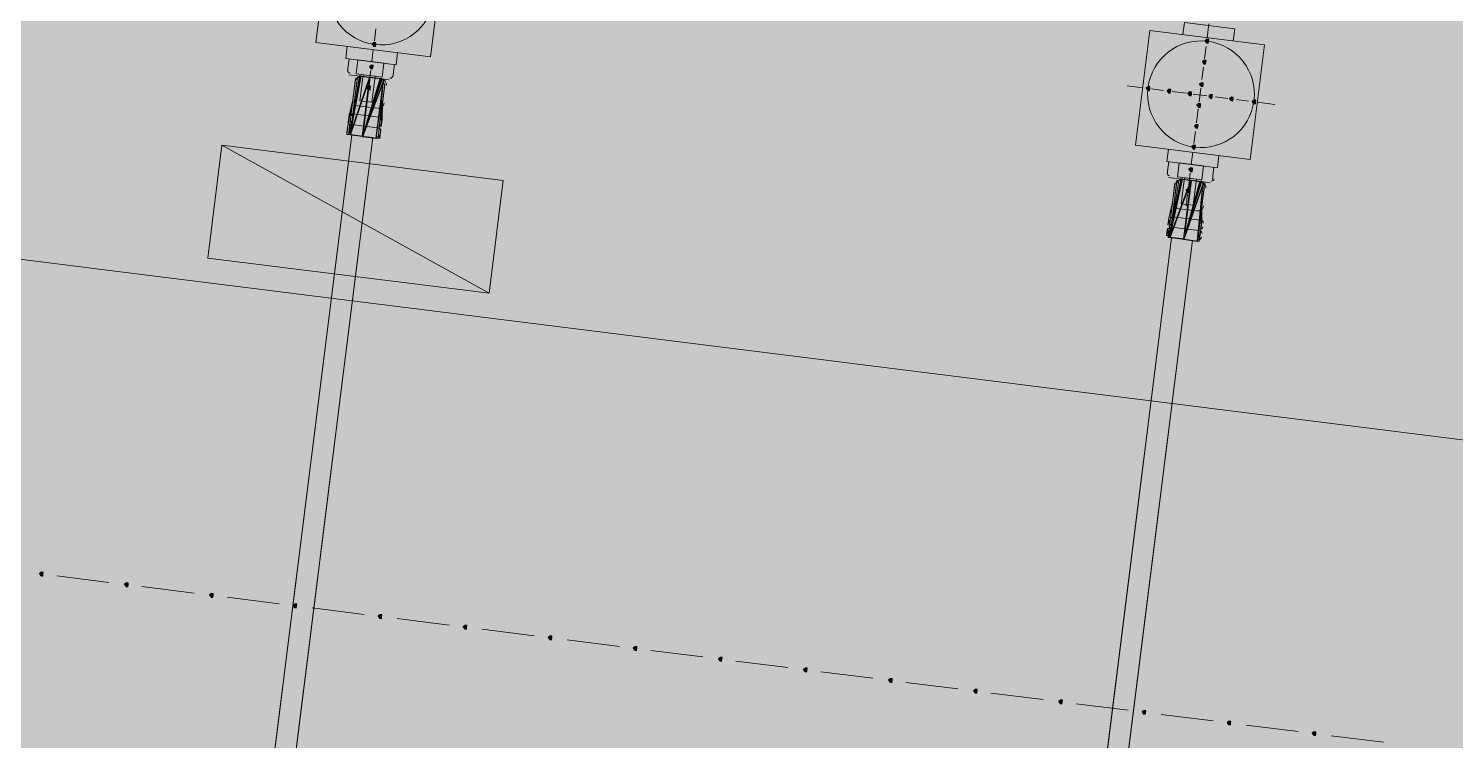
# Model space of a CAD drawing. Header units: metres. Extents: x -4 to 509425, y 7549 to 4732445.
# Drawn here: x 475980.71 to 475987.61, y 4719777.3 to 4719780.74 of the extents above; entities that cross this region are included whole.
import ezdxf

# ---------------------------------------------------------------- set-up
doc = ezdxf.new("R2010")
doc.units = ezdxf.units.M
doc.header["$LTSCALE"] = 0.01
doc.header["$MEASUREMENT"] = 0
doc.layers.get('0').update_dxf_attribs({"lineweight": 0})
doc.layers.add('_SUBESTACIÓN', color=1, linetype='Continuous')
doc.layers.add('SUBESTACION LA VID', color=253, linetype='Continuous')

# ---------------------------------------------------------------- blocks, each defined once
blk = doc.blocks.new('A$Cfff6051d')
at = {"layer": 'SUBESTACION LA VID', "transparency": 33554687}
h = blk.add_hatch(color=256, dxfattribs=at)
h.dxf.hatch_style = 2
h.paths.add_polyline_path([(475982.3875, 4719780.6644), (475982.3886, 4719780.6728), (475982.3802, 4719780.6738), (475982.3707, 4719780.6665), (475982.3781, 4719780.657), (475982.3865, 4719780.656)])
h = blk.add_hatch(color=256, dxfattribs=at)
h.dxf.hatch_style = 2
h.paths.add_polyline_path([(475986.4167, 4719780.6797), (475986.4178, 4719780.6881), (475986.4094, 4719780.6892), (475986.3999, 4719780.6818), (475986.4073, 4719780.6724), (475986.4157, 4719780.6713)])
h = blk.add_hatch(color=256, dxfattribs=at)
h.dxf.hatch_style = 2
h.paths.add_polyline_path([(475982.3738, 4719780.5552), (475982.3749, 4719780.5636), (475982.3665, 4719780.5646), (475982.357, 4719780.5573), (475982.3644, 4719780.5478), (475982.3728, 4719780.5468)])
h = blk.add_hatch(color=256, dxfattribs=at)
h.dxf.hatch_style = 2
h.paths.add_polyline_path([(475986.4041, 4719780.5789), (475986.4051, 4719780.5873), (475986.3967, 4719780.5884), (475986.3873, 4719780.581), (475986.3946, 4719780.5716), (475986.403, 4719780.5705)])
h = blk.add_hatch(color=256, dxfattribs=at)
h.dxf.hatch_style = 2
h.paths.add_polyline_path([(475982.3612, 4719780.4544), (475982.3622, 4719780.4628), (475982.3538, 4719780.4638), (475982.3444, 4719780.4565), (475982.3517, 4719780.447), (475982.3601, 4719780.446)])
h = blk.add_hatch(color=256, dxfattribs=at)
h.dxf.hatch_style = 2
h.paths.add_polyline_path([(475986.1321, 4719780.4509), (475986.1331, 4719780.4593), (475986.1247, 4719780.4604), (475986.1153, 4719780.453), (475986.1226, 4719780.4436), (475986.131, 4719780.4425)])
h = blk.add_hatch(color=256, dxfattribs=at)
h.dxf.hatch_style = 2
h.paths.add_polyline_path([(475986.3904, 4719780.4697), (475986.3914, 4719780.4781), (475986.383, 4719780.4792), (475986.3736, 4719780.4718), (475986.3809, 4719780.4624), (475986.3893, 4719780.4613)])
h = blk.add_hatch(color=256, dxfattribs=at)
h.dxf.hatch_style = 2
h.paths.add_polyline_path([(475986.2329, 4719780.4383), (475986.2339, 4719780.4467), (475986.2255, 4719780.4477), (475986.2161, 4719780.4404), (475986.2234, 4719780.4309), (475986.2318, 4719780.4299)])
h = blk.add_hatch(color=256, dxfattribs=at)
h.dxf.hatch_style = 2
h.paths.add_polyline_path([(475986.3337, 4719780.4256), (475986.3347, 4719780.434), (475986.3263, 4719780.4351), (475986.3169, 4719780.4277), (475986.3242, 4719780.4183), (475986.3326, 4719780.4172)])
h = blk.add_hatch(color=256, dxfattribs=at)
h.dxf.hatch_style = 2
h.paths.add_polyline_path([(475986.4345, 4719780.413), (475986.4355, 4719780.4214), (475986.4271, 4719780.4225), (475986.4177, 4719780.4151), (475986.425, 4719780.4057), (475986.4334, 4719780.4046)])
h = blk.add_hatch(color=256, dxfattribs=at)
h.dxf.hatch_style = 2
h.paths.add_polyline_path([(475986.5353, 4719780.4004), (475986.5363, 4719780.4088), (475986.5279, 4719780.4098), (475986.5185, 4719780.4025), (475986.5258, 4719780.393), (475986.5342, 4719780.392)])
h = blk.add_hatch(color=256, dxfattribs=at)
h.dxf.hatch_style = 2
h.paths.add_polyline_path([(475986.6445, 4719780.3867), (475986.6455, 4719780.3951), (475986.6371, 4719780.3961), (475986.6277, 4719780.3888), (475986.635, 4719780.3793), (475986.6434, 4719780.3783)])
h = blk.add_hatch(color=256, dxfattribs=at)
h.dxf.hatch_style = 2
h.paths.add_polyline_path([(475986.3777, 4719780.3689), (475986.3788, 4719780.3773), (475986.3704, 4719780.3784), (475986.3609, 4719780.371), (475986.3683, 4719780.3616), (475986.3767, 4719780.3605)])
h = blk.add_hatch(color=256, dxfattribs=at)
h.dxf.hatch_style = 2
h.paths.add_polyline_path([(475986.3651, 4719780.2681), (475986.3662, 4719780.2765), (475986.3578, 4719780.2776), (475986.3483, 4719780.2702), (475986.3557, 4719780.2608), (475986.3641, 4719780.2597)])
h = blk.add_hatch(color=256, dxfattribs=at)
h.dxf.hatch_style = 2
h.paths.add_polyline_path([(475986.3525, 4719780.1673), (475986.3535, 4719780.1757), (475986.3451, 4719780.1768), (475986.3357, 4719780.1694), (475986.343, 4719780.16), (475986.3514, 4719780.1589)])
h = blk.add_hatch(color=256, dxfattribs=at)
h.dxf.hatch_style = 2
h.paths.add_polyline_path([(475986.3388, 4719780.0581), (475986.3398, 4719780.0665), (475986.3314, 4719780.0676), (475986.322, 4719780.0602), (475986.3293, 4719780.0508), (475986.3377, 4719780.0497)])
h = blk.add_hatch(color=256, dxfattribs=at)
h.dxf.hatch_style = 2
h.paths.add_polyline_path([(475986.3261, 4719779.9573), (475986.3272, 4719779.9657), (475986.3188, 4719779.9668), (475986.3093, 4719779.9594), (475986.3167, 4719779.95), (475986.3251, 4719779.9489)])
h = blk.add_hatch(color=256, dxfattribs=at)
h.dxf.hatch_style = 2
h.paths.add_polyline_path([(475980.7778, 4719778.1017), (475980.7789, 4719778.1101), (475980.7705, 4719778.1112), (475980.761, 4719778.1038), (475980.7684, 4719778.0944), (475980.7768, 4719778.0933)])
h = blk.add_hatch(color=256, dxfattribs=at)
h.dxf.hatch_style = 2
h.paths.add_polyline_path([(475981.1895, 4719778.0501), (475981.1905, 4719778.0585), (475981.1821, 4719778.0596), (475981.1727, 4719778.0522), (475981.18, 4719778.0428), (475981.1884, 4719778.0417)])
h = blk.add_hatch(color=256, dxfattribs=at)
h.dxf.hatch_style = 2
h.paths.add_polyline_path([(475981.6011, 4719777.9985), (475981.6021, 4719778.0069), (475981.5937, 4719778.008), (475981.5843, 4719778.0006), (475981.5916, 4719777.9912), (475981.6, 4719777.9901)])
h = blk.add_hatch(color=256, dxfattribs=at)
h.dxf.hatch_style = 2
h.paths.add_polyline_path([(475982.0043, 4719777.948), (475982.0053, 4719777.9564), (475981.9969, 4719777.9574), (475981.9875, 4719777.9501), (475981.9948, 4719777.9406), (475982.0032, 4719777.9396)])
h = blk.add_hatch(color=256, dxfattribs=at)
h.dxf.hatch_style = 2
h.paths.add_polyline_path([(475982.4159, 4719777.8963), (475982.417, 4719777.9047), (475982.4086, 4719777.9058), (475982.3991, 4719777.8985), (475982.4065, 4719777.889), (475982.4149, 4719777.8879)])
h = blk.add_hatch(color=256, dxfattribs=at)
h.dxf.hatch_style = 2
h.paths.add_polyline_path([(475982.8275, 4719777.8447), (475982.8286, 4719777.8531), (475982.8202, 4719777.8542), (475982.8107, 4719777.8469), (475982.8181, 4719777.8374), (475982.8265, 4719777.8363)])
h = blk.add_hatch(color=256, dxfattribs=at)
h.dxf.hatch_style = 2
h.paths.add_polyline_path([(475983.2391, 4719777.7931), (475983.2402, 4719777.8015), (475983.2318, 4719777.8026), (475983.2223, 4719777.7952), (475983.2297, 4719777.7858), (475983.2381, 4719777.7847)])
h = blk.add_hatch(color=256, dxfattribs=at)
h.dxf.hatch_style = 2
h.paths.add_polyline_path([(475983.6508, 4719777.7415), (475983.6518, 4719777.7499), (475983.6434, 4719777.751), (475983.634, 4719777.7436), (475983.6413, 4719777.7342), (475983.6497, 4719777.7331)])
h = blk.add_hatch(color=256, dxfattribs=at)
h.dxf.hatch_style = 2
h.paths.add_polyline_path([(475984.0624, 4719777.6899), (475984.0634, 4719777.6983), (475984.055, 4719777.6994), (475984.0456, 4719777.692), (475984.0529, 4719777.6826), (475984.0613, 4719777.6815)])
h = blk.add_hatch(color=256, dxfattribs=at)
h.dxf.hatch_style = 2
h.paths.add_polyline_path([(475984.474, 4719777.6383), (475984.475, 4719777.6467), (475984.4666, 4719777.6478), (475984.4572, 4719777.6404), (475984.4645, 4719777.631), (475984.4729, 4719777.6299)])
h = blk.add_hatch(color=256, dxfattribs=at)
h.dxf.hatch_style = 2
h.paths.add_polyline_path([(475984.8856, 4719777.5867), (475984.8867, 4719777.5951), (475984.8783, 4719777.5962), (475984.8688, 4719777.5888), (475984.8762, 4719777.5794), (475984.8846, 4719777.5783)])
h = blk.add_hatch(color=256, dxfattribs=at)
h.dxf.hatch_style = 2
h.paths.add_polyline_path([(475985.2972, 4719777.5351), (475985.2983, 4719777.5435), (475985.2899, 4719777.5446), (475985.2804, 4719777.5372), (475985.2878, 4719777.5278), (475985.2962, 4719777.5267)])
h = blk.add_hatch(color=256, dxfattribs=at)
h.dxf.hatch_style = 2
h.paths.add_polyline_path([(475985.7088, 4719777.4835), (475985.7099, 4719777.4919), (475985.7015, 4719777.493), (475985.692, 4719777.4856), (475985.6994, 4719777.4762), (475985.7078, 4719777.4751)])
h = blk.add_hatch(color=256, dxfattribs=at)
h.dxf.hatch_style = 2
h.paths.add_polyline_path([(475986.1121, 4719777.433), (475986.1131, 4719777.4414), (475986.1047, 4719777.4424), (475986.0953, 4719777.4351), (475986.1026, 4719777.4256), (475986.111, 4719777.4246)])
h = blk.add_hatch(color=256, dxfattribs=at)
h.dxf.hatch_style = 2
h.paths.add_polyline_path([(475986.5237, 4719777.3814), (475986.5247, 4719777.3898), (475986.5163, 4719777.3908), (475986.5069, 4719777.3835), (475986.5142, 4719777.374), (475986.5226, 4719777.373)])
h = blk.add_hatch(color=256, dxfattribs=at)
h.dxf.hatch_style = 2
h.paths.add_polyline_path([(475986.9353, 4719777.3298), (475986.9363, 4719777.3382), (475986.9279, 4719777.3392), (475986.9185, 4719777.3319), (475986.9258, 4719777.3224), (475986.9342, 4719777.3214)])
at = {"layer": 'SUBESTACION LA VID', "lineweight": 15}
for p, q in [((475982.3812, 4719780.6822), (475982.3886, 4719780.741)), ((475986.2928, 4719780.7123), (475986.3002, 4719780.7711)), ((475986.3002, 4719780.7711), (475986.5438, 4719780.7406)), ((475986.4104, 4719780.6976), (475986.4188, 4719780.7648)), ((475986.5364, 4719780.6818), (475986.5438, 4719780.7406)), ((475982.1082, 4719780.6823), (475982.1082, 4719780.6823)), ((475982.2342, 4719780.6666), (475982.2342, 4719780.6666)), ((475986.1406, 4719780.7229), (475986.1406, 4719780.7229)), ((475986.275, 4719780.706), (475986.275, 4719780.706)), ((475986.4094, 4719780.6892), (475986.4094, 4719780.6892)), ((475986.5522, 4719780.6713), (475986.5522, 4719780.6713)), ((475982.25, 4719780.656), (475982.2426, 4719780.5972)), ((475982.2426, 4719780.5972), (475982.4862, 4719780.5667)), ((475982.2594, 4719780.5951), (475982.252, 4719780.5363)), ((475982.3686, 4719780.5814), (475982.376, 4719780.6402)), ((475982.377, 4719780.6486), (475982.377, 4719780.6486)), ((475982.4936, 4719780.6255), (475982.4862, 4719780.5667)), ((475982.5114, 4719780.6318), (475982.5114, 4719780.6318)), ((475982.6458, 4719780.6149), (475982.6458, 4719780.6149)), ((475986.1248, 4719780.5969), (475986.1248, 4719780.5969)), ((475986.3978, 4719780.5968), (475986.4052, 4719780.6556)), ((475986.6782, 4719780.6555), (475986.6782, 4719780.6555)), ((475982.3559, 4719780.4806), (475982.3633, 4719780.5394)), ((475982.4778, 4719780.5677), (475982.4704, 4719780.5089)), ((475986.3851, 4719780.496), (475986.3925, 4719780.5548)), ((475986.6624, 4719780.5295), (475986.6624, 4719780.5295)), ((475982.2583, 4719780.5185), (475982.3255, 4719780.5101)), ((475982.2877, 4719780.4807), (475982.2772, 4719780.3967)), ((475982.4095, 4719780.4995), (475982.3171, 4719780.5111)), ((475982.3266, 4719780.5185), (475982.3854, 4719780.5111)), ((475982.3843, 4719780.5027), (475982.4515, 4719780.4943)), ((475982.42, 4719780.3788), (475982.4305, 4719780.4628)), ((475986.0985, 4719780.4551), (475986.0229, 4719780.4646)), ((475986.1069, 4719780.4541), (475986.1069, 4719780.4541)), ((475986.3715, 4719780.3868), (475986.3799, 4719780.454)), ((475982.2772, 4719780.3967), (475982.2582, 4719780.3137)), ((475982.3433, 4719780.3798), (475982.3507, 4719780.4386)), ((475986.1993, 4719780.4425), (475986.1405, 4719780.4499)), ((475986.3085, 4719780.4288), (475986.2413, 4719780.4372)), ((475986.4093, 4719780.4162), (475986.3421, 4719780.4246)), ((475986.5101, 4719780.4035), (475986.4513, 4719780.4109)), ((475986.6109, 4719780.3909), (475986.5521, 4719780.3983)), ((475986.6445, 4719780.3867), (475986.6445, 4719780.3867)), ((475986.7369, 4719780.3751), (475986.6529, 4719780.3856)), ((475982.4031, 4719780.3126), (475982.2771, 4719780.3284)), ((475982.2992, 4719780.3683), (475982.3916, 4719780.3567)), ((475982.42, 4719780.3788), (475982.4178, 4719780.2937)), ((475986.09, 4719780.3197), (475986.09, 4719780.3197)), ((475986.3588, 4719780.286), (475986.3672, 4719780.3532)), ((475982.2519, 4719780.2633), (475982.2498, 4719780.2465)), ((475982.2582, 4719780.3137), (475982.2561, 4719780.2969)), ((475982.2708, 4719780.278), (475982.3968, 4719780.2622)), ((475982.3968, 4719780.2622), (475982.2708, 4719780.278)), ((475982.4157, 4719780.2769), (475982.4178, 4719780.2937)), ((475986.6276, 4719780.2523), (475986.6276, 4719780.2523)), ((475982.2729, 4719780.2266), (475981.602, 4719774.8755)), ((475981.6439, 4719780.1774), (475982.9363, 4719779.4608)), ((475982.3737, 4719780.2139), (475981.7028, 4719774.8629)), ((475982.2645, 4719780.2276), (475982.3905, 4719780.2118)), ((475982.4094, 4719780.2265), (475982.4115, 4719780.2433)), ((475986.0732, 4719780.1853), (475986.0732, 4719780.1853)), ((475986.3462, 4719780.1852), (475986.3536, 4719780.244)), ((475986.2076, 4719780.1684), (475986.2076, 4719780.1684)), ((475986.2233, 4719780.1579), (475986.2159, 4719780.0991)), ((475986.3335, 4719780.0844), (475986.3409, 4719780.1432)), ((475986.342, 4719780.1516), (475986.342, 4719780.1516)), ((475986.4669, 4719780.1274), (475986.4595, 4719780.0686)), ((475986.4848, 4719780.1337), (475986.4848, 4719780.1337)), ((475986.6108, 4719780.1179), (475986.6108, 4719780.1179)), ((475986.2159, 4719780.0991), (475986.4595, 4719780.0686)), ((475986.2243, 4719780.098), (475986.217, 4719780.0392)), ((475986.3209, 4719779.9836), (475986.3283, 4719780.0424)), ((475986.4427, 4719780.0707), (475986.4354, 4719780.0119)), ((475986.2233, 4719780.0214), (475986.2989, 4719780.0119)), ((475986.2526, 4719779.9836), (475986.2421, 4719779.8996)), ((475986.3745, 4719780.0024), (475986.2905, 4719780.013)), ((475986.2999, 4719780.0203), (475986.3587, 4719780.0129)), ((475986.3577, 4719780.0045), (475986.4249, 4719779.9961)), ((475986.3083, 4719779.8827), (475986.3156, 4719779.9416)), ((475986.3849, 4719779.8817), (475986.3955, 4719779.9657)), ((476076.4761, 4719767.6143), (475978.9986, 4719779.835)), ((475986.2421, 4719779.8996), (475986.2232, 4719779.8166)), ((475986.2726, 4719779.8702), (475986.3566, 4719779.8596)), ((475986.3849, 4719779.8817), (475986.3828, 4719779.7966)), ((475986.2169, 4719779.7662), (475986.2148, 4719779.7494)), ((475986.2232, 4719779.8166), (475986.2211, 4719779.7998)), ((475986.2358, 4719779.7809), (475986.3702, 4719779.7641)), ((475986.3702, 4719779.7641), (475986.2358, 4719779.7809)), ((475986.3765, 4719779.8145), (475986.2421, 4719779.8313)), ((475986.3807, 4719779.7798), (475986.3828, 4719779.7966)), ((475986.2379, 4719779.7295), (475985.567, 4719774.3784)), ((475986.3387, 4719779.7168), (475985.6678, 4719774.3658)), ((475986.2295, 4719779.7305), (475986.3639, 4719779.7137)), ((475986.3744, 4719779.7294), (475986.3765, 4719779.7462)), ((475981.0971, 4719778.0617), (475980.845, 4719778.0933)), ((475981.5087, 4719778.0101), (475981.2567, 4719778.0417)), ((475981.9203, 4719777.9585), (475981.6683, 4719777.9901)), ((475982.3319, 4719777.9069), (475982.0799, 4719777.9385)), ((475982.7435, 4719777.8553), (475982.4915, 4719777.8869)), ((475983.1551, 4719777.8037), (475982.9031, 4719777.8353)), ((475983.5668, 4719777.7521), (475983.3147, 4719777.7837)), ((475983.97, 4719777.7015), (475983.718, 4719777.7331)), ((475984.3816, 4719777.6499), (475984.1296, 4719777.6815)), ((475984.7932, 4719777.5983), (475984.5412, 4719777.6299)), ((475985.2048, 4719777.5467), (475984.9528, 4719777.5783)), ((475985.6164, 4719777.4951), (475985.3644, 4719777.5267)), ((475986.0281, 4719777.4435), (475985.776, 4719777.4751)), ((475986.4397, 4719777.3919), (475986.1877, 4719777.4235)), ((475986.8513, 4719777.3403), (475986.5993, 4719777.3719)), ((475987.2629, 4719777.2887), (475987.0109, 4719777.3203))]:
    blk.add_line(p, q, dxfattribs=at)
at = {"layer": 'SUBESTACION LA VID', "lineweight": 0}
for p, q in [((475982.2992, 4719780.5048), (475982.2645, 4719780.2276)), ((475982.2982, 4719780.4964), (475982.2708, 4719780.278)), ((475982.4253, 4719780.489), (475982.3905, 4719780.2118)), ((475982.2593, 4719780.3221), (475982.2551, 4719780.2885)), ((475982.2593, 4719780.3221), (475982.2551, 4719780.2885)), ((475982.2593, 4719780.3221), (475982.2551, 4719780.2885)), ((475982.2593, 4719780.3221), (475982.2551, 4719780.2885)), ((475982.2593, 4719780.3221), (475982.2551, 4719780.2885)), ((475982.42, 4719780.3788), (475982.4063, 4719780.2696)), ((475982.42, 4719780.3788), (475982.4147, 4719780.2685)), ((475982.42, 4719780.3788), (475982.4147, 4719780.2685)), ((475982.42, 4719780.3788), (475982.4147, 4719780.2685)), ((475982.254, 4719780.2801), (475982.2477, 4719780.2297)), ((475982.253, 4719780.2717), (475982.2487, 4719780.2381)), ((475982.4052, 4719780.2612), (475982.3989, 4719780.2108)), ((475982.4126, 4719780.2517), (475982.4073, 4719780.2097)), ((475982.4126, 4719780.2517), (475982.4084, 4719780.2181)), ((475982.2729, 4719780.2266), (475982.3737, 4719780.2139)), ((475986.2632, 4719779.9993), (475986.2358, 4719779.7809)), ((475986.3902, 4719779.9919), (475986.3639, 4719779.7137)), ((475986.3849, 4719779.8817), (475986.3702, 4719779.7641)), ((475986.3849, 4719779.8817), (475986.3796, 4719779.7714)), ((475986.3849, 4719779.8817), (475986.3796, 4719779.7714)), ((475986.3849, 4719779.8817), (475986.3796, 4719779.7714)), ((475986.3849, 4719779.8817), (475986.3796, 4719779.7714)), ((475986.2179, 4719779.7746), (475986.2137, 4719779.741)), ((475986.2242, 4719779.825), (475986.22, 4719779.7914)), ((475986.2242, 4719779.825), (475986.22, 4719779.7914)), ((475986.2242, 4719779.825), (475986.22, 4719779.7914)), ((475986.2242, 4719779.825), (475986.2284, 4719779.7904)), ((475986.2242, 4719779.825), (475986.2284, 4719779.7904)), ((475986.2379, 4719779.7295), (475986.3387, 4719779.7168)), ((475986.3775, 4719779.7546), (475986.3733, 4719779.721))]:
    blk.add_line(p, q, dxfattribs=at)
at = {"layer": 'SUBESTACION LA VID', "lineweight": 15}
for points in [[(475982.7227, 4719781.1599), (475982.6532, 4719780.6055), (475982.0987, 4719780.675), (475982.1683, 4719781.2294), (475982.7227, 4719781.1599)], [(475986.6876, 4719780.6628), (475986.6181, 4719780.1084), (475986.0637, 4719780.1779), (475986.1332, 4719780.7323), (475986.6876, 4719780.6628)], [(475982.293, 4719780.5227), (475982.3014, 4719780.5899), (475982.4274, 4719780.5741), (475982.419, 4719780.5069), (475982.293, 4719780.5227)], [(475982.2877, 4719780.4807), (475982.2887, 4719780.4891), (475982.2898, 4719780.4975), (475982.2992, 4719780.5048), (475982.3076, 4719780.5038), (475982.3087, 4719780.5122), (475982.3171, 4719780.5111), (475982.3591, 4719780.5058), (475982.3233, 4719780.2202), (475982.2645, 4719780.2276), (475982.2561, 4719780.2287), (475982.2477, 4719780.2297), (475982.2487, 4719780.2381), (475982.2498, 4719780.2465), (475982.2519, 4719780.2633), (475982.253, 4719780.2717), (475982.254, 4719780.2801), (475982.2624, 4719780.2791), (475982.2708, 4719780.278), (475982.2624, 4719780.2791), (475982.254, 4719780.2801), (475982.2551, 4719780.2885), (475982.2561, 4719780.2969), (475982.2582, 4719780.3137), (475982.2593, 4719780.3221), (475982.2772, 4719780.3967), (475982.2877, 4719780.4807)], [(475982.3266, 4719780.5185), (475982.3108, 4719780.3924), (475982.3696, 4719780.3851), (475982.3854, 4719780.5111)], [(475982.4305, 4719780.4628), (475982.4315, 4719780.4712), (475982.4242, 4719780.4806), (475982.4253, 4719780.489), (475982.4169, 4719780.4901), (475982.4179, 4719780.4985), (475982.4095, 4719780.4995), (475982.3591, 4719780.5058), (475982.3233, 4719780.2202), (475982.3905, 4719780.2118), (475982.3989, 4719780.2108), (475982.4084, 4719780.2181), (475982.4094, 4719780.2265), (475982.4115, 4719780.2433), (475982.4126, 4719780.2517), (475982.4052, 4719780.2612), (475982.3968, 4719780.2622), (475982.4052, 4719780.2612), (475982.4063, 4719780.2696), (475982.4147, 4719780.2685), (475982.4157, 4719780.2769), (475982.4178, 4719780.2937), (475982.4189, 4719780.3021), (475982.42, 4719780.3788), (475982.4305, 4719780.4628)], [(475983.0047, 4719780.0068), (475981.6439, 4719780.1774), (475981.5754, 4719779.6314), (475982.9363, 4719779.4608), (475983.0047, 4719780.0068)], [(475982.2729, 4719780.2266), (475982.3737, 4719780.2139), (475981.7028, 4719774.8629), (475981.602, 4719774.8755), (475982.2729, 4719780.2266)], [(475986.2663, 4719780.0245), (475986.2747, 4719780.0917), (475986.3923, 4719780.077), (475986.3839, 4719780.0098), (475986.2663, 4719780.0245)], [(475986.2526, 4719779.9836), (475986.2537, 4719779.992), (475986.2632, 4719779.9993), (475986.2642, 4719780.0077), (475986.2726, 4719780.0067), (475986.2821, 4719780.014), (475986.2905, 4719780.013), (475986.3325, 4719780.0077), (475986.2967, 4719779.7221), (475986.2295, 4719779.7305), (475986.2211, 4719779.7316), (475986.2221, 4719779.74), (475986.2137, 4719779.741), (475986.2148, 4719779.7494), (475986.2169, 4719779.7662), (475986.2179, 4719779.7746), (475986.2263, 4719779.7736), (475986.2274, 4719779.782), (475986.2358, 4719779.7809), (475986.2274, 4719779.782), (475986.2284, 4719779.7904), (475986.22, 4719779.7914), (475986.2211, 4719779.7998), (475986.2232, 4719779.8166), (475986.2242, 4719779.825), (475986.2421, 4719779.8996), (475986.2526, 4719779.9836)], [(475986.2999, 4719780.0203), (475986.2841, 4719779.8943), (475986.3429, 4719779.8869), (475986.3587, 4719780.0129)], [(475986.3955, 4719779.9657), (475986.3965, 4719779.9741), (475986.3976, 4719779.9825), (475986.3902, 4719779.9919), (475986.3829, 4719780.0014), (475986.3745, 4719780.0024), (475986.3325, 4719780.0077), (475986.2967, 4719779.7221), (475986.3639, 4719779.7137), (475986.3723, 4719779.7126), (475986.3733, 4719779.721), (475986.3744, 4719779.7294), (475986.3765, 4719779.7462), (475986.3775, 4719779.7546), (475986.3786, 4719779.763), (475986.3702, 4719779.7641), (475986.3786, 4719779.763), (475986.3796, 4719779.7714), (475986.3807, 4719779.7798), (475986.3828, 4719779.7966), (475986.3838, 4719779.805), (475986.3849, 4719779.8817), (475986.3955, 4719779.9657)], [(475986.2379, 4719779.7295), (475986.3387, 4719779.7168), (475985.6678, 4719774.3658), (475985.567, 4719774.3784), (475986.2379, 4719779.7295)]]:
    blk.add_lwpolyline(points, dxfattribs=at)
at = {"layer": 'SUBESTACION LA VID'}
for points in [[(475982.3875, 4719780.6644), (475982.3886, 4719780.6728), (475982.3802, 4719780.6738), (475982.3707, 4719780.6665), (475982.3781, 4719780.657), (475982.3865, 4719780.656)], [(475986.4167, 4719780.6797), (475986.4178, 4719780.6881), (475986.4094, 4719780.6892), (475986.3999, 4719780.6818), (475986.4073, 4719780.6724), (475986.4157, 4719780.6713)], [(475982.3738, 4719780.5552), (475982.3749, 4719780.5636), (475982.3665, 4719780.5646), (475982.357, 4719780.5573), (475982.3644, 4719780.5478), (475982.3728, 4719780.5468)], [(475986.4041, 4719780.5789), (475986.4051, 4719780.5873), (475986.3967, 4719780.5884), (475986.3873, 4719780.581), (475986.3946, 4719780.5716), (475986.403, 4719780.5705)], [(475982.3233, 4719780.2202), (475982.2645, 4719780.2276), (475982.3591, 4719780.5058)], [(475982.3905, 4719780.2118), (475982.4253, 4719780.489), (475982.3233, 4719780.2202)], [(475982.3612, 4719780.4544), (475982.3622, 4719780.4628), (475982.3538, 4719780.4638), (475982.3444, 4719780.4565), (475982.3517, 4719780.447), (475982.3601, 4719780.446)], [(475986.1321, 4719780.4509), (475986.1331, 4719780.4593), (475986.1247, 4719780.4604), (475986.1153, 4719780.453), (475986.1226, 4719780.4436), (475986.131, 4719780.4425)], [(475986.3904, 4719780.4697), (475986.3914, 4719780.4781), (475986.383, 4719780.4792), (475986.3736, 4719780.4718), (475986.3809, 4719780.4624), (475986.3893, 4719780.4613)], [(475986.2329, 4719780.4383), (475986.2339, 4719780.4467), (475986.2255, 4719780.4477), (475986.2161, 4719780.4404), (475986.2234, 4719780.4309), (475986.2318, 4719780.4299)], [(475986.3337, 4719780.4256), (475986.3347, 4719780.434), (475986.3263, 4719780.4351), (475986.3169, 4719780.4277), (475986.3242, 4719780.4183), (475986.3326, 4719780.4172)], [(475986.4345, 4719780.413), (475986.4355, 4719780.4214), (475986.4271, 4719780.4225), (475986.4177, 4719780.4151), (475986.425, 4719780.4057), (475986.4334, 4719780.4046)], [(475986.5353, 4719780.4004), (475986.5363, 4719780.4088), (475986.5279, 4719780.4098), (475986.5185, 4719780.4025), (475986.5258, 4719780.393), (475986.5342, 4719780.392)], [(475986.6445, 4719780.3867), (475986.6455, 4719780.3951), (475986.6371, 4719780.3961), (475986.6277, 4719780.3888), (475986.635, 4719780.3793), (475986.6434, 4719780.3783)], [(475986.3777, 4719780.3689), (475986.3788, 4719780.3773), (475986.3704, 4719780.3784), (475986.3609, 4719780.371), (475986.3683, 4719780.3616), (475986.3767, 4719780.3605)], [(475986.3651, 4719780.2681), (475986.3662, 4719780.2765), (475986.3578, 4719780.2776), (475986.3483, 4719780.2702), (475986.3557, 4719780.2608), (475986.3641, 4719780.2597)], [(475986.3525, 4719780.1673), (475986.3535, 4719780.1757), (475986.3451, 4719780.1768), (475986.3357, 4719780.1694), (475986.343, 4719780.16), (475986.3514, 4719780.1589)], [(475986.3388, 4719780.0581), (475986.3398, 4719780.0665), (475986.3314, 4719780.0676), (475986.322, 4719780.0602), (475986.3293, 4719780.0508), (475986.3377, 4719780.0497)], [(475986.2967, 4719779.7221), (475986.2295, 4719779.7305), (475986.3325, 4719780.0077)], [(475986.3639, 4719779.7137), (475986.3902, 4719779.9919), (475986.2967, 4719779.7221)], [(475986.3261, 4719779.9573), (475986.3272, 4719779.9657), (475986.3188, 4719779.9668), (475986.3093, 4719779.9594), (475986.3167, 4719779.95), (475986.3251, 4719779.9489)], [(475980.7778, 4719778.1017), (475980.7789, 4719778.1101), (475980.7705, 4719778.1112), (475980.761, 4719778.1038), (475980.7684, 4719778.0944), (475980.7768, 4719778.0933)], [(475981.1895, 4719778.0501), (475981.1905, 4719778.0585), (475981.1821, 4719778.0596), (475981.1727, 4719778.0522), (475981.18, 4719778.0428), (475981.1884, 4719778.0417)], [(475981.6011, 4719777.9985), (475981.6021, 4719778.0069), (475981.5937, 4719778.008), (475981.5843, 4719778.0006), (475981.5916, 4719777.9912), (475981.6, 4719777.9901)], [(475982.0043, 4719777.948), (475982.0053, 4719777.9564), (475981.9969, 4719777.9574), (475981.9875, 4719777.9501), (475981.9948, 4719777.9406), (475982.0032, 4719777.9396)], [(475982.4159, 4719777.8963), (475982.417, 4719777.9047), (475982.4086, 4719777.9058), (475982.3991, 4719777.8985), (475982.4065, 4719777.889), (475982.4149, 4719777.8879)], [(475982.8275, 4719777.8447), (475982.8286, 4719777.8531), (475982.8202, 4719777.8542), (475982.8107, 4719777.8469), (475982.8181, 4719777.8374), (475982.8265, 4719777.8363)], [(475983.2391, 4719777.7931), (475983.2402, 4719777.8015), (475983.2318, 4719777.8026), (475983.2223, 4719777.7952), (475983.2297, 4719777.7858), (475983.2381, 4719777.7847)], [(475983.6508, 4719777.7415), (475983.6518, 4719777.7499), (475983.6434, 4719777.751), (475983.634, 4719777.7436), (475983.6413, 4719777.7342), (475983.6497, 4719777.7331)], [(475984.0624, 4719777.6899), (475984.0634, 4719777.6983), (475984.055, 4719777.6994), (475984.0456, 4719777.692), (475984.0529, 4719777.6826), (475984.0613, 4719777.6815)], [(475984.474, 4719777.6383), (475984.475, 4719777.6467), (475984.4666, 4719777.6478), (475984.4572, 4719777.6404), (475984.4645, 4719777.631), (475984.4729, 4719777.6299)], [(475984.8856, 4719777.5867), (475984.8867, 4719777.5951), (475984.8783, 4719777.5962), (475984.8688, 4719777.5888), (475984.8762, 4719777.5794), (475984.8846, 4719777.5783)], [(475985.2972, 4719777.5351), (475985.2983, 4719777.5435), (475985.2899, 4719777.5446), (475985.2804, 4719777.5372), (475985.2878, 4719777.5278), (475985.2962, 4719777.5267)], [(475985.7088, 4719777.4835), (475985.7099, 4719777.4919), (475985.7015, 4719777.493), (475985.692, 4719777.4856), (475985.6994, 4719777.4762), (475985.7078, 4719777.4751)], [(475986.1121, 4719777.433), (475986.1131, 4719777.4414), (475986.1047, 4719777.4424), (475986.0953, 4719777.4351), (475986.1026, 4719777.4256), (475986.111, 4719777.4246)], [(475986.5237, 4719777.3814), (475986.5247, 4719777.3898), (475986.5163, 4719777.3908), (475986.5069, 4719777.3835), (475986.5142, 4719777.374), (475986.5226, 4719777.373)], [(475986.9353, 4719777.3298), (475986.9363, 4719777.3382), (475986.9279, 4719777.3392), (475986.9185, 4719777.3319), (475986.9258, 4719777.3224), (475986.9342, 4719777.3214)]]:
    blk.add_lwpolyline(points, close=True, dxfattribs=at)
at = {"layer": 'SUBESTACION LA VID', "lineweight": 0}
for points in [[(475982.3875, 4719780.6644), (475982.3886, 4719780.6728), (475982.3802, 4719780.6738), (475982.3707, 4719780.6665), (475982.3781, 4719780.657), (475982.3865, 4719780.656)], [(475986.4167, 4719780.6797), (475986.4178, 4719780.6881), (475986.4094, 4719780.6892), (475986.3999, 4719780.6818), (475986.4073, 4719780.6724), (475986.4157, 4719780.6713)], [(475982.3738, 4719780.5552), (475982.3749, 4719780.5636), (475982.3665, 4719780.5646), (475982.357, 4719780.5573), (475982.3644, 4719780.5478), (475982.3728, 4719780.5468)], [(475986.4041, 4719780.5789), (475986.4051, 4719780.5873), (475986.3967, 4719780.5884), (475986.3873, 4719780.581), (475986.3946, 4719780.5716), (475986.403, 4719780.5705)], [(475982.3233, 4719780.2202), (475982.2645, 4719780.2276), (475982.3591, 4719780.5058)], [(475982.3905, 4719780.2118), (475982.4253, 4719780.489), (475982.3233, 4719780.2202)], [(475982.3612, 4719780.4544), (475982.3622, 4719780.4628), (475982.3538, 4719780.4638), (475982.3444, 4719780.4565), (475982.3517, 4719780.447), (475982.3601, 4719780.446)], [(475986.1321, 4719780.4509), (475986.1331, 4719780.4593), (475986.1247, 4719780.4604), (475986.1153, 4719780.453), (475986.1226, 4719780.4436), (475986.131, 4719780.4425)], [(475986.3904, 4719780.4697), (475986.3914, 4719780.4781), (475986.383, 4719780.4792), (475986.3736, 4719780.4718), (475986.3809, 4719780.4624), (475986.3893, 4719780.4613)], [(475986.2329, 4719780.4383), (475986.2339, 4719780.4467), (475986.2255, 4719780.4477), (475986.2161, 4719780.4404), (475986.2234, 4719780.4309), (475986.2318, 4719780.4299)], [(475986.3337, 4719780.4256), (475986.3347, 4719780.434), (475986.3263, 4719780.4351), (475986.3169, 4719780.4277), (475986.3242, 4719780.4183), (475986.3326, 4719780.4172)], [(475986.4345, 4719780.413), (475986.4355, 4719780.4214), (475986.4271, 4719780.4225), (475986.4177, 4719780.4151), (475986.425, 4719780.4057), (475986.4334, 4719780.4046)], [(475986.5353, 4719780.4004), (475986.5363, 4719780.4088), (475986.5279, 4719780.4098), (475986.5185, 4719780.4025), (475986.5258, 4719780.393), (475986.5342, 4719780.392)], [(475986.6445, 4719780.3867), (475986.6455, 4719780.3951), (475986.6371, 4719780.3961), (475986.6277, 4719780.3888), (475986.635, 4719780.3793), (475986.6434, 4719780.3783)], [(475986.3777, 4719780.3689), (475986.3788, 4719780.3773), (475986.3704, 4719780.3784), (475986.3609, 4719780.371), (475986.3683, 4719780.3616), (475986.3767, 4719780.3605)], [(475986.3651, 4719780.2681), (475986.3662, 4719780.2765), (475986.3578, 4719780.2776), (475986.3483, 4719780.2702), (475986.3557, 4719780.2608), (475986.3641, 4719780.2597)], [(475986.3525, 4719780.1673), (475986.3535, 4719780.1757), (475986.3451, 4719780.1768), (475986.3357, 4719780.1694), (475986.343, 4719780.16), (475986.3514, 4719780.1589)], [(475986.3388, 4719780.0581), (475986.3398, 4719780.0665), (475986.3314, 4719780.0676), (475986.322, 4719780.0602), (475986.3293, 4719780.0508), (475986.3377, 4719780.0497)], [(475986.2967, 4719779.7221), (475986.2295, 4719779.7305), (475986.3325, 4719780.0077)], [(475986.3639, 4719779.7137), (475986.3902, 4719779.9919), (475986.2967, 4719779.7221)], [(475986.3261, 4719779.9573), (475986.3272, 4719779.9657), (475986.3188, 4719779.9668), (475986.3093, 4719779.9594), (475986.3167, 4719779.95), (475986.3251, 4719779.9489)], [(475980.7778, 4719778.1017), (475980.7789, 4719778.1101), (475980.7705, 4719778.1112), (475980.761, 4719778.1038), (475980.7684, 4719778.0944), (475980.7768, 4719778.0933)], [(475981.1895, 4719778.0501), (475981.1905, 4719778.0585), (475981.1821, 4719778.0596), (475981.1727, 4719778.0522), (475981.18, 4719778.0428), (475981.1884, 4719778.0417)], [(475981.6011, 4719777.9985), (475981.6021, 4719778.0069), (475981.5937, 4719778.008), (475981.5843, 4719778.0006), (475981.5916, 4719777.9912), (475981.6, 4719777.9901)], [(475982.0043, 4719777.948), (475982.0053, 4719777.9564), (475981.9969, 4719777.9574), (475981.9875, 4719777.9501), (475981.9948, 4719777.9406), (475982.0032, 4719777.9396)], [(475982.4159, 4719777.8963), (475982.417, 4719777.9047), (475982.4086, 4719777.9058), (475982.3991, 4719777.8985), (475982.4065, 4719777.889), (475982.4149, 4719777.8879)], [(475982.8275, 4719777.8447), (475982.8286, 4719777.8531), (475982.8202, 4719777.8542), (475982.8107, 4719777.8469), (475982.8181, 4719777.8374), (475982.8265, 4719777.8363)], [(475983.2391, 4719777.7931), (475983.2402, 4719777.8015), (475983.2318, 4719777.8026), (475983.2223, 4719777.7952), (475983.2297, 4719777.7858), (475983.2381, 4719777.7847)], [(475983.6508, 4719777.7415), (475983.6518, 4719777.7499), (475983.6434, 4719777.751), (475983.634, 4719777.7436), (475983.6413, 4719777.7342), (475983.6497, 4719777.7331)], [(475984.0624, 4719777.6899), (475984.0634, 4719777.6983), (475984.055, 4719777.6994), (475984.0456, 4719777.692), (475984.0529, 4719777.6826), (475984.0613, 4719777.6815)], [(475984.474, 4719777.6383), (475984.475, 4719777.6467), (475984.4666, 4719777.6478), (475984.4572, 4719777.6404), (475984.4645, 4719777.631), (475984.4729, 4719777.6299)], [(475984.8856, 4719777.5867), (475984.8867, 4719777.5951), (475984.8783, 4719777.5962), (475984.8688, 4719777.5888), (475984.8762, 4719777.5794), (475984.8846, 4719777.5783)], [(475985.2972, 4719777.5351), (475985.2983, 4719777.5435), (475985.2899, 4719777.5446), (475985.2804, 4719777.5372), (475985.2878, 4719777.5278), (475985.2962, 4719777.5267)], [(475985.7088, 4719777.4835), (475985.7099, 4719777.4919), (475985.7015, 4719777.493), (475985.692, 4719777.4856), (475985.6994, 4719777.4762), (475985.7078, 4719777.4751)], [(475986.1121, 4719777.433), (475986.1131, 4719777.4414), (475986.1047, 4719777.4424), (475986.0953, 4719777.4351), (475986.1026, 4719777.4256), (475986.111, 4719777.4246)], [(475986.5237, 4719777.3814), (475986.5247, 4719777.3898), (475986.5163, 4719777.3908), (475986.5069, 4719777.3835), (475986.5142, 4719777.374), (475986.5226, 4719777.373)], [(475986.9353, 4719777.3298), (475986.9363, 4719777.3382), (475986.9279, 4719777.3392), (475986.9185, 4719777.3319), (475986.9258, 4719777.3224), (475986.9342, 4719777.3214)]]:
    blk.add_lwpolyline(points, close=True, dxfattribs=at)
for points in [[(475982.2561, 4719780.2287), (475982.2624, 4719780.2791), (475982.2898, 4719780.4975), (475982.2624, 4719780.2791), (475982.2561, 4719780.2287), (475982.2708, 4719780.278)], [(475982.2561, 4719780.2287), (475982.2624, 4719780.2791), (475982.2887, 4719780.4891)], [(475982.2624, 4719780.2791), (475982.2887, 4719780.4891), (475982.2772, 4719780.3967)], [(475982.2992, 4719780.5048), (475982.2645, 4719780.2276), (475982.3076, 4719780.5038)], [(475982.4169, 4719780.4901), (475982.3233, 4719780.2202), (475982.4253, 4719780.489)], [(475982.4242, 4719780.4806), (475982.3968, 4719780.2622), (475982.3905, 4719780.2118)], [(475982.4242, 4719780.4806), (475982.3968, 4719780.2622), (475982.3905, 4719780.2118)], [(475982.4242, 4719780.4806), (475982.4052, 4719780.2612), (475982.3989, 4719780.2108)], [(475982.4315, 4719780.4712), (475982.4052, 4719780.2612), (475982.4315, 4719780.4712), (475982.42, 4719780.3788)], [(475982.254, 4719780.2801), (475982.2772, 4719780.3967), (475982.2624, 4719780.2791), (475982.2561, 4719780.2287)], [(475982.2582, 4719780.3137), (475982.2561, 4719780.2969), (475982.2593, 4719780.3221)], [(475982.2593, 4719780.3221), (475982.2561, 4719780.2969), (475982.2593, 4719780.3221)], [(475982.42, 4719780.3788), (475982.4052, 4719780.2612), (475982.3989, 4719780.2108), (475982.4052, 4719780.2612)], [(475982.42, 4719780.3788), (475982.4147, 4719780.2685), (475982.4189, 4719780.3021)], [(475982.253, 4719780.2717), (475982.2477, 4719780.2297), (475982.254, 4719780.2801)], [(475982.253, 4719780.2717), (475982.2487, 4719780.2381), (475982.253, 4719780.2717), (475982.2487, 4719780.2381)], [(475982.253, 4719780.2717), (475982.2487, 4719780.2381), (475982.253, 4719780.2717)], [(475982.253, 4719780.2717), (475982.2487, 4719780.2381), (475982.253, 4719780.2717)], [(475982.2519, 4719780.2633), (475982.2487, 4719780.2381), (475982.2519, 4719780.2633)], [(475982.2624, 4719780.2791), (475982.2561, 4719780.2287), (475982.2624, 4719780.2791)], [(475982.4052, 4719780.2612), (475982.3989, 4719780.2108), (475982.4052, 4719780.2612), (475982.3989, 4719780.2108)], [(475982.4126, 4719780.2517), (475982.4084, 4719780.2181), (475982.4126, 4719780.2517)], [(475982.4126, 4719780.2517), (475982.4084, 4719780.2181), (475982.4126, 4719780.2517), (475982.4084, 4719780.2181)], [(475982.4126, 4719780.2517), (475982.4084, 4719780.2181), (475982.4115, 4719780.2433)], [(475982.4189, 4719780.3021), (475982.4147, 4719780.2685), (475982.4189, 4719780.3021)], [(475982.4189, 4719780.3021), (475982.4157, 4719780.2769), (475982.4189, 4719780.3021)], [(475982.4084, 4719780.2181), (475982.4115, 4719780.2433), (475982.4094, 4719780.2265)], [(475986.2211, 4719779.7316), (475986.2358, 4719779.7809), (475986.2632, 4719779.9993), (475986.2358, 4719779.7809), (475986.2211, 4719779.7316)], [(475986.2211, 4719779.7316), (475986.2274, 4719779.782), (475986.2537, 4719779.992), (475986.2421, 4719779.8996)], [(475986.2211, 4719779.7316), (475986.2274, 4719779.782), (475986.2537, 4719779.992)], [(475986.2358, 4719779.7809), (475986.2295, 4719779.7305), (475986.2642, 4719780.0077)], [(475986.2726, 4719780.0067), (475986.2295, 4719779.7305), (475986.2726, 4719780.0067)], [(475986.3818, 4719779.993), (475986.2967, 4719779.7221), (475986.3902, 4719779.9919)], [(475986.3976, 4719779.9825), (475986.3702, 4719779.7641), (475986.3639, 4719779.7137)], [(475986.3976, 4719779.9825), (475986.3702, 4719779.7641), (475986.3639, 4719779.7137)], [(475986.3976, 4719779.9825), (475986.3702, 4719779.7641), (475986.3639, 4719779.7137)], [(475986.3965, 4719779.9741), (475986.3702, 4719779.7641), (475986.3965, 4719779.9741), (475986.3849, 4719779.8817)], [(475986.2421, 4719779.8996), (475986.2274, 4719779.782), (475986.2421, 4719779.8996)], [(475986.3849, 4719779.8817), (475986.3796, 4719779.7714), (475986.3838, 4719779.805)], [(475986.2179, 4719779.7746), (475986.2137, 4719779.741), (475986.2179, 4719779.7746), (475986.2137, 4719779.741)], [(475986.2179, 4719779.7746), (475986.2137, 4719779.741), (475986.2179, 4719779.7746)], [(475986.2169, 4719779.7662), (475986.2137, 4719779.741), (475986.2169, 4719779.7662)], [(475986.2179, 4719779.7746), (475986.2221, 4719779.74), (475986.2263, 4719779.7736)], [(475986.2232, 4719779.8166), (475986.2211, 4719779.7998), (475986.2242, 4719779.825)], [(475986.2242, 4719779.825), (475986.2211, 4719779.7998), (475986.2242, 4719779.825)], [(475986.2263, 4719779.7736), (475986.2211, 4719779.7316), (475986.2274, 4719779.782)], [(475986.2274, 4719779.782), (475986.2211, 4719779.7316), (475986.2274, 4719779.782), (475986.2211, 4719779.7316)], [(475986.3702, 4719779.7641), (475986.3639, 4719779.7137), (475986.3702, 4719779.7641), (475986.3723, 4719779.7126)], [(475986.3838, 4719779.805), (475986.3796, 4719779.7714), (475986.3838, 4719779.805)], [(475986.3838, 4719779.805), (475986.3807, 4719779.7798), (475986.3838, 4719779.805)], [(475986.3786, 4719779.763), (475986.3723, 4719779.7126), (475986.3786, 4719779.763)], [(475986.3786, 4719779.763), (475986.3723, 4719779.7126), (475986.3775, 4719779.7546)], [(475986.3775, 4719779.7546), (475986.3733, 4719779.721), (475986.3775, 4719779.7546)], [(475986.3775, 4719779.7546), (475986.3733, 4719779.721), (475986.3775, 4719779.7546), (475986.3733, 4719779.721)], [(475986.3775, 4719779.7546), (475986.3733, 4719779.721), (475986.3765, 4719779.7462)], [(475986.3733, 4719779.721), (475986.3765, 4719779.7462), (475986.3744, 4719779.7294)]]:
    blk.add_lwpolyline(points, dxfattribs=at)
at = {"layer": 'SUBESTACION LA VID', "lineweight": 15}
for points in [[(475982.4476, 4719781.1773), (475982.3061, 4719781.1951), (475982.177, 4719781.0947), (475982.1592, 4719780.9533), (475982.1415, 4719780.8117), (475982.2418, 4719780.6827), (475982.3833, 4719780.6649), (475982.5248, 4719780.6472), (475982.6539, 4719780.7475), (475982.6716, 4719780.889), (475982.6894, 4719781.0305), (475982.5891, 4719781.1596), (475982.4476, 4719781.1773)], [(475986.4125, 4719780.6803), (475986.271, 4719780.698), (475986.1419, 4719780.5977), (475986.1242, 4719780.4562), (475986.1064, 4719780.3147), (475986.2068, 4719780.1856), (475986.3483, 4719780.1678), (475986.4898, 4719780.1501), (475986.6189, 4719780.2504), (475986.6366, 4719780.3919), (475986.6543, 4719780.5334), (475986.554, 4719780.6625), (475986.4125, 4719780.6803)]]:
    blk.add_open_spline(points, degree=3, knots=[0, 0, 0, 0, 1, 1, 1, 2, 2, 2, 3, 3, 3, 4, 4, 4, 4], dxfattribs=at)
for points in [[(475982.2525, 4719780.5405), (475982.2517, 4719780.5336), (475982.2566, 4719780.5272), (475982.2636, 4719780.5264)], [(475982.3213, 4719780.5106), (475982.3051, 4719780.5126), (475982.2903, 4719780.5011), (475982.2882, 4719780.4849)], [(475982.4394, 4719780.4659), (475982.4415, 4719780.4821), (475982.4299, 4719780.497), (475982.4137, 4719780.499)], [(475982.4568, 4719780.5021), (475982.4637, 4719780.5013), (475982.4701, 4719780.5062), (475982.4709, 4719780.5132)], [(475982.2777, 4719780.4009), (475982.2756, 4719780.3846), (475982.2872, 4719780.3698), (475982.3034, 4719780.3678)], [(475982.2813, 4719780.3279), (475982.2744, 4719780.3288), (475982.268, 4719780.3238), (475982.2672, 4719780.3169)], [(475982.3958, 4719780.3562), (475982.412, 4719780.3542), (475982.4269, 4719780.3657), (475982.4289, 4719780.3819)], [(475982.2587, 4719780.2497), (475982.2579, 4719780.2427), (475982.2628, 4719780.2364), (475982.2697, 4719780.2355)], [(475982.275, 4719780.2775), (475982.2681, 4719780.2784), (475982.2617, 4719780.2734), (475982.2608, 4719780.2665)], [(475982.265, 4719780.3001), (475982.2642, 4719780.2931), (475982.2691, 4719780.2868), (475982.2761, 4719780.2859)], [(475982.412, 4719780.2475), (475982.4129, 4719780.2545), (475982.408, 4719780.2608), (475982.401, 4719780.2617)], [(475982.4021, 4719780.2701), (475982.409, 4719780.2692), (475982.4154, 4719780.2741), (475982.4163, 4719780.2811)], [(475982.4184, 4719780.2979), (475982.4192, 4719780.3049), (475982.4143, 4719780.3112), (475982.4073, 4719780.3121)], [(475982.3958, 4719780.2197), (475982.4027, 4719780.2188), (475982.4091, 4719780.2237), (475982.4099, 4719780.2307)], [(475986.2175, 4719780.0435), (475986.2166, 4719780.0365), (475986.2216, 4719780.0301), (475986.2285, 4719780.0293)], [(475986.2947, 4719780.0124), (475986.2784, 4719780.0145), (475986.2636, 4719780.003), (475986.2616, 4719779.9867)], [(475986.4044, 4719779.9688), (475986.4064, 4719779.9851), (475986.3949, 4719779.9999), (475986.3787, 4719780.0019)], [(475986.4301, 4719780.004), (475986.4371, 4719780.0031), (475986.4434, 4719780.0081), (475986.4443, 4719780.015)], [(475986.251, 4719779.9027), (475986.249, 4719779.8865), (475986.2605, 4719779.8717), (475986.2768, 4719779.8696)], [(475986.3608, 4719779.8591), (475986.377, 4719779.8571), (475986.3918, 4719779.8686), (475986.3938, 4719779.8848)], [(475986.24, 4719779.7804), (475986.233, 4719779.7813), (475986.2267, 4719779.7763), (475986.2258, 4719779.7694)], [(475986.23, 4719779.803), (475986.2291, 4719779.796), (475986.2341, 4719779.7897), (475986.241, 4719779.7888)], [(475986.2463, 4719779.8308), (475986.2393, 4719779.8317), (475986.233, 4719779.8267), (475986.2321, 4719779.8198)], [(475986.3854, 4719779.7494), (475986.3863, 4719779.7563), (475986.3813, 4719779.7627), (475986.3744, 4719779.7635)], [(475986.3754, 4719779.7719), (475986.3824, 4719779.7711), (475986.3887, 4719779.776), (475986.3896, 4719779.783)], [(475986.3917, 4719779.7998), (475986.3926, 4719779.8067), (475986.3877, 4719779.8131), (475986.3807, 4719779.8139)], [(475986.2237, 4719779.7526), (475986.2228, 4719779.7456), (475986.2277, 4719779.7393), (475986.2347, 4719779.7384)], [(475986.3691, 4719779.7215), (475986.3761, 4719779.7207), (475986.3824, 4719779.7256), (475986.3833, 4719779.7326)]]:
    blk.add_open_spline(points, degree=3, dxfattribs=at)
at = {"layer": 'SUBESTACION LA VID'}
for points in [[(475982.3171, 4719780.5111), (475982.3171, 4719780.5111), (475982.2645, 4719780.2276), (475982.2645, 4719780.2276), (475982.2645, 4719780.2276), (475982.3087, 4719780.5122), (475982.3087, 4719780.5122), (475982.3087, 4719780.5122), (475982.3171, 4719780.5111), (475982.3171, 4719780.5111)], [(475982.3591, 4719780.5058), (475982.3591, 4719780.5058), (475982.3171, 4719780.5111), (475982.3171, 4719780.5111), (475982.3171, 4719780.5111), (475982.2645, 4719780.2276), (475982.2645, 4719780.2276), (475982.2645, 4719780.2276), (475982.3591, 4719780.5058), (475982.3591, 4719780.5058)], [(475982.3591, 4719780.5058), (475982.3591, 4719780.5058), (475982.3233, 4719780.2202), (475982.3233, 4719780.2202), (475982.3233, 4719780.2202), (475982.4095, 4719780.4995), (475982.4095, 4719780.4995), (475982.4095, 4719780.4995), (475982.3591, 4719780.5058), (475982.3591, 4719780.5058)], [(475982.3233, 4719780.2202), (475982.3233, 4719780.2202), (475982.4095, 4719780.4995), (475982.4095, 4719780.4995), (475982.4095, 4719780.4995), (475982.4179, 4719780.4985), (475982.4179, 4719780.4985), (475982.4179, 4719780.4985), (475982.3233, 4719780.2202), (475982.3233, 4719780.2202)], [(475986.2905, 4719780.013), (475986.2905, 4719780.013), (475986.2295, 4719779.7305), (475986.2295, 4719779.7305), (475986.2295, 4719779.7305), (475986.2821, 4719780.014), (475986.2821, 4719780.014), (475986.2821, 4719780.014), (475986.2905, 4719780.013), (475986.2905, 4719780.013)], [(475986.3325, 4719780.0077), (475986.3325, 4719780.0077), (475986.2905, 4719780.013), (475986.2905, 4719780.013), (475986.2905, 4719780.013), (475986.2295, 4719779.7305), (475986.2295, 4719779.7305), (475986.2295, 4719779.7305), (475986.3325, 4719780.0077), (475986.3325, 4719780.0077)], [(475986.3325, 4719780.0077), (475986.3325, 4719780.0077), (475986.2967, 4719779.7221), (475986.2967, 4719779.7221), (475986.2967, 4719779.7221), (475986.3745, 4719780.0024), (475986.3745, 4719780.0024), (475986.3745, 4719780.0024), (475986.3325, 4719780.0077), (475986.3325, 4719780.0077)], [(475986.2967, 4719779.7221), (475986.2967, 4719779.7221), (475986.3745, 4719780.0024), (475986.3745, 4719780.0024), (475986.3745, 4719780.0024), (475986.3829, 4719780.0014), (475986.3829, 4719780.0014), (475986.3829, 4719780.0014), (475986.2967, 4719779.7221), (475986.2967, 4719779.7221)]]:
    blk.add_open_spline(points, degree=3, knots=[0, 0, 0, 0, 1, 1, 1, 2, 2, 2, 3, 3, 3, 3], dxfattribs=at)
at = {"layer": 'SUBESTACION LA VID', "lineweight": 0}
for points in [[(475982.3171, 4719780.5111), (475982.3171, 4719780.5111), (475982.2645, 4719780.2276), (475982.2645, 4719780.2276), (475982.2645, 4719780.2276), (475982.3087, 4719780.5122), (475982.3087, 4719780.5122), (475982.3087, 4719780.5122), (475982.3171, 4719780.5111), (475982.3171, 4719780.5111)], [(475982.3591, 4719780.5058), (475982.3591, 4719780.5058), (475982.3171, 4719780.5111), (475982.3171, 4719780.5111), (475982.3171, 4719780.5111), (475982.2645, 4719780.2276), (475982.2645, 4719780.2276), (475982.2645, 4719780.2276), (475982.3591, 4719780.5058), (475982.3591, 4719780.5058)], [(475982.3591, 4719780.5058), (475982.3591, 4719780.5058), (475982.3233, 4719780.2202), (475982.3233, 4719780.2202), (475982.3233, 4719780.2202), (475982.4095, 4719780.4995), (475982.4095, 4719780.4995), (475982.4095, 4719780.4995), (475982.3591, 4719780.5058), (475982.3591, 4719780.5058)], [(475982.3233, 4719780.2202), (475982.3233, 4719780.2202), (475982.4095, 4719780.4995), (475982.4095, 4719780.4995), (475982.4095, 4719780.4995), (475982.4179, 4719780.4985), (475982.4179, 4719780.4985), (475982.4179, 4719780.4985), (475982.3233, 4719780.2202), (475982.3233, 4719780.2202)], [(475986.2905, 4719780.013), (475986.2905, 4719780.013), (475986.2295, 4719779.7305), (475986.2295, 4719779.7305), (475986.2295, 4719779.7305), (475986.2821, 4719780.014), (475986.2821, 4719780.014), (475986.2821, 4719780.014), (475986.2905, 4719780.013), (475986.2905, 4719780.013)], [(475986.3325, 4719780.0077), (475986.3325, 4719780.0077), (475986.2905, 4719780.013), (475986.2905, 4719780.013), (475986.2905, 4719780.013), (475986.2295, 4719779.7305), (475986.2295, 4719779.7305), (475986.2295, 4719779.7305), (475986.3325, 4719780.0077), (475986.3325, 4719780.0077)], [(475986.3325, 4719780.0077), (475986.3325, 4719780.0077), (475986.2967, 4719779.7221), (475986.2967, 4719779.7221), (475986.2967, 4719779.7221), (475986.3745, 4719780.0024), (475986.3745, 4719780.0024), (475986.3745, 4719780.0024), (475986.3325, 4719780.0077), (475986.3325, 4719780.0077)], [(475986.2967, 4719779.7221), (475986.2967, 4719779.7221), (475986.3745, 4719780.0024), (475986.3745, 4719780.0024), (475986.3745, 4719780.0024), (475986.3829, 4719780.0014), (475986.3829, 4719780.0014), (475986.3829, 4719780.0014), (475986.2967, 4719779.7221), (475986.2967, 4719779.7221)]]:
    blk.add_open_spline(points, degree=3, knots=[0, 0, 0, 0, 1, 1, 1, 2, 2, 2, 3, 3, 3, 3], dxfattribs=at)

msp = doc.modelspace()

# ---------------------------------------------------------------- hatches: boundary and pattern name
at = {"layer": '_SUBESTACIÓN', "transparency": 33554559}
h = msp.add_hatch(color=1, dxfattribs=at)
h.dxf.hatch_style = 1
h.paths.add_polyline_path([(475968.6399, 4719805.825), (476089.9386, 4719790.615), (476078.1686, 4719696.74), (475956.8686, 4719711.9502)])

# ---------------------------------------------------------------- block references
at = {"linetype": 'Continuous'}
msp.add_blockref('A$Cfff6051d', (0, 0), dxfattribs=at)

doc.saveas('drawing.dxf')
